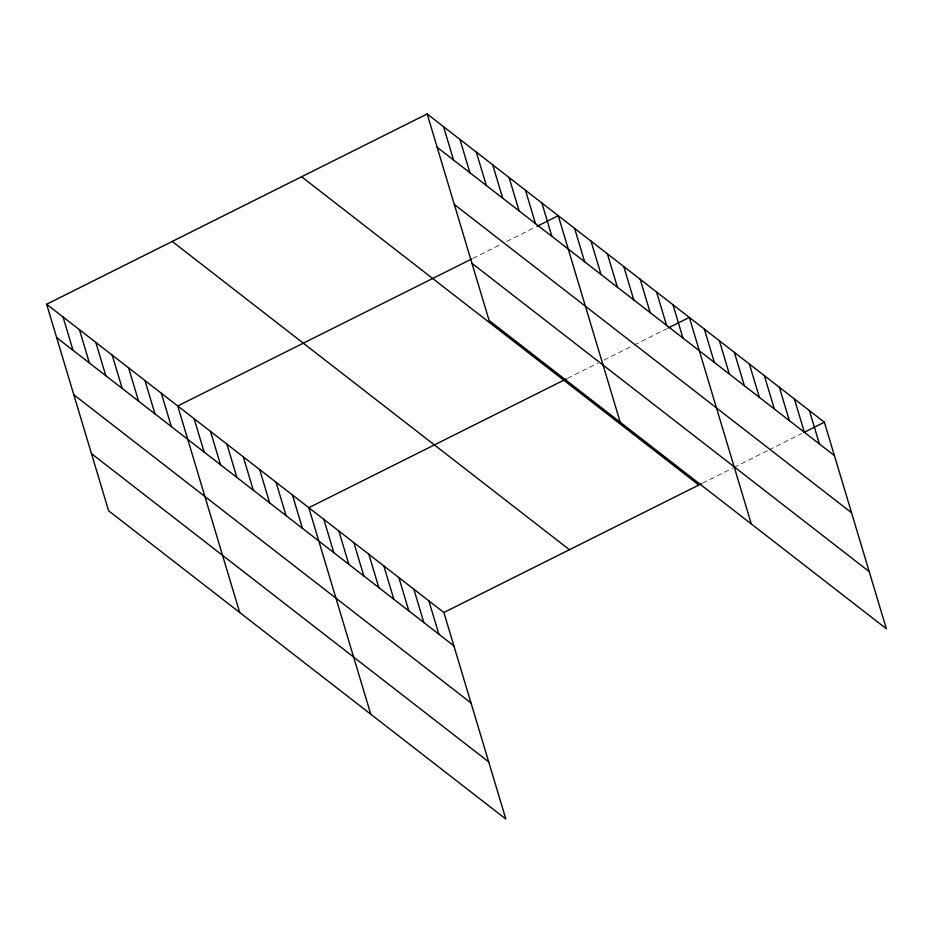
<?xml version="1.0" encoding="UTF-8"?>
<svg xmlns="http://www.w3.org/2000/svg" width="933" height="933" viewBox="0 0 933 933"><rect width="100%" height="100%" fill="white"/><g stroke="black" fill="none" stroke-linecap="round" stroke-linejoin="round"><path stroke-width="0.7" stroke-dasharray="4.67 3.5" d="M472.868 258.394L501.744 243.945M506.771 241.437L535.647 226.999M567.532 378.331L597.668 363.264M603.943 360.115L632.831 345.676M634.078 345.047L666.733 328.719M702.584 483.142L732.72 468.063M733.979 467.445L767.882 450.487M769.142 449.858L801.785 433.53"/><path stroke-width="1.4" d="M46.65 304.251L443.875 612.503L505.838 819.034L108.613 510.771L46.65 304.251L427.162 113.966L824.387 422.229L886.35 628.749L489.125 320.497L427.162 113.966M471.608 259.024L177.737 405.972L239.699 612.503M536.907 226.369L558.249 215.698L620.212 422.217M566.273 378.961L308.811 507.704L370.774 714.223M667.981 328.089L689.335 317.418L751.298 523.949M443.875 612.503L701.336 483.761M804.293 432.271L824.387 422.229M437.169 147.321L834.394 455.584M454.313 204.467L851.537 512.73M471.981 263.351L869.206 571.602M301.592 176.757L698.817 485.02M172.22 241.449L569.445 549.712M56.656 337.594L453.881 645.858M73.8 394.741L471.025 703.004M91.469 453.625L488.694 761.888M809.389 410.578L819.396 443.933M794.38 398.939L804.386 432.294M779.37 387.288L789.376 420.643M764.36 375.649L774.367 409.004M749.362 363.998L759.369 397.353M734.353 352.359L744.359 385.714M719.343 340.708L729.349 374.063M704.345 329.069L714.351 362.424M672.95 304.706L682.956 338.061M656.564 291.994L666.57 325.337M640.178 279.27L650.184 312.625M623.792 266.558L633.799 299.913M607.406 253.846L617.413 287.201M591.021 241.122L601.027 274.477M574.635 228.41L584.641 261.765M541.863 202.974L551.87 236.329M525.477 190.262L535.484 223.617M509.091 177.55L519.098 210.905M492.706 164.826L502.712 198.181M476.32 152.114L486.326 185.469M459.934 139.402L469.94 172.757M443.548 126.678L453.555 160.033M428.865 600.864L438.872 634.218M413.855 589.213L423.862 622.568M398.858 577.574L408.864 610.928M383.848 565.923L393.854 599.278M368.838 554.284L378.845 587.638M353.84 542.633L363.847 575.988M338.831 530.994L348.837 564.348M323.821 519.343L333.827 552.698M292.437 494.98L302.444 528.335M276.051 482.268L286.058 515.622M259.666 469.556L269.672 502.91M243.28 456.832L253.286 490.187M226.894 444.12L236.9 477.474M210.508 431.408L220.515 464.762M194.122 418.684L204.129 452.039M161.351 393.26L171.357 426.614M144.965 380.536L154.971 413.89M128.579 367.824L138.585 401.178M112.193 355.111L122.2 388.466M95.807 342.388L105.814 375.742M79.422 329.676L89.428 363.03M63.036 316.963L73.042 350.318"/></g></svg>
